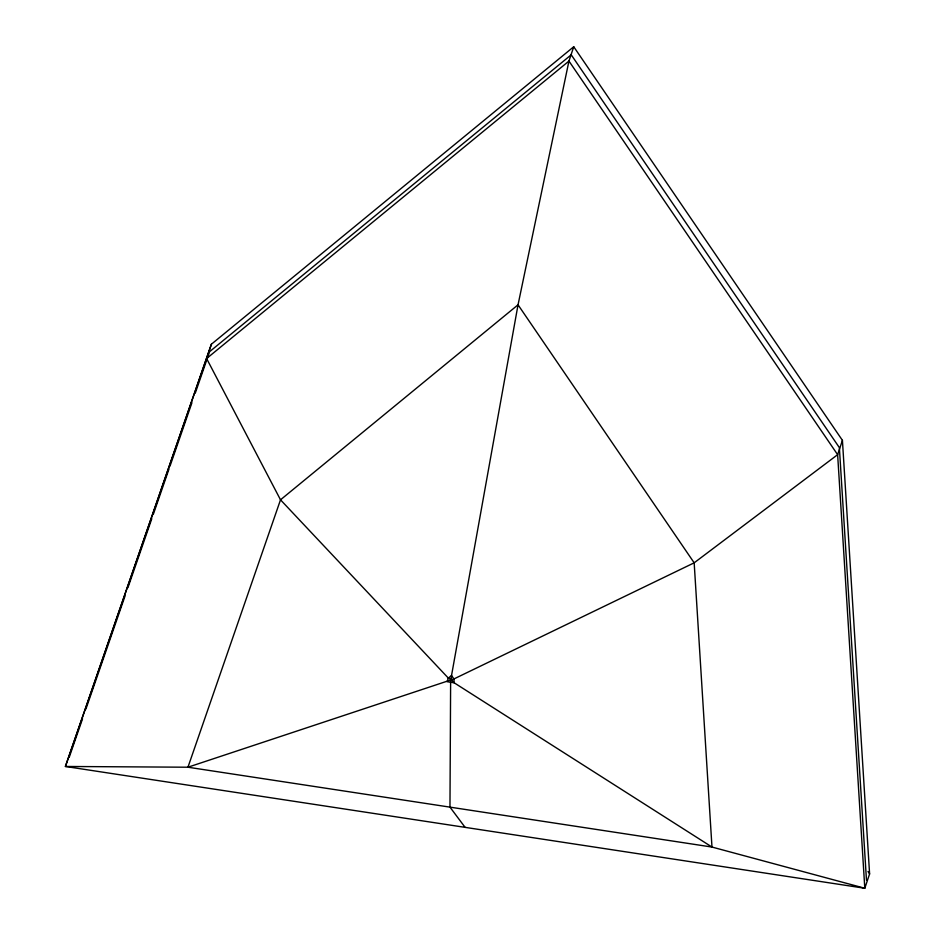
<?xml version="1.0" encoding="UTF-8"?>
<svg xmlns="http://www.w3.org/2000/svg" width="935" height="935" viewBox="0 0 935 935"><rect width="100%" height="100%" fill="white"/><g stroke="black" fill="none" stroke-linecap="round" stroke-linejoin="round"><path stroke-width="1.4" d="M211.403 344.22L65.403 766.466L864.805 888.25L869.597 873.921L842.423 440.35L573.739 46.75L211.403 344.22L65.403 766.466L187.947 767.214L711.979 847.052L864.805 888.25L837.631 454.679L842.423 440.35M573.739 46.75L568.947 61.067L518.037 304.81L451.535 675.479L450.623 682.234L449.969 807.127L465.104 827.358M69.167 757.408L82.537 718.77M85.88 709.104L125.056 595.946M127.92 587.671L151.809 518.668M153.246 514.53L169.001 468.984M169.96 466.226L191.932 402.74M195.275 393.086L209.615 351.677L571.227 54.803L839.373 447.62L866.488 880.326M868.007 871.49L869.597 873.921M280.512 499.816L187.947 767.214L453.907 678.95L694.167 562.823L837.631 454.679L568.947 61.067L206.612 358.549L280.512 499.816L448.344 678.097L451.009 679.418L454.153 682.784L711.979 847.052L694.167 562.823L518.037 304.81L280.512 499.816M448.344 678.097L447.094 681.697L454.153 682.784L453.907 678.95L451.535 675.479L448.344 678.097"/></g></svg>
